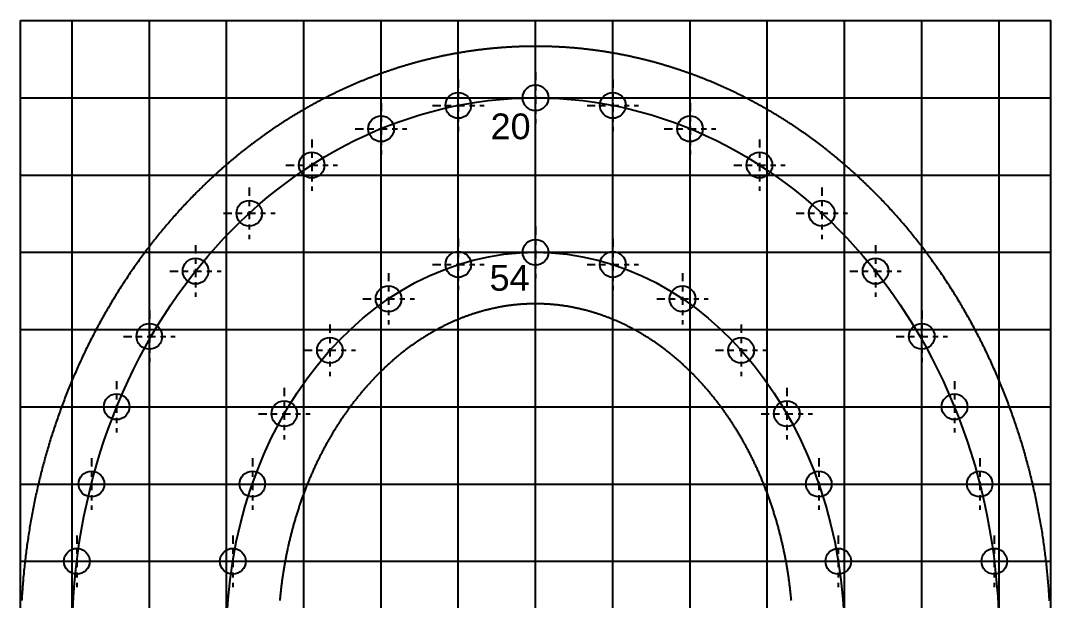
# Model space of a CAD drawing. Header units: inches. Extents: x 0 to 20, y -0.5 to 23.5.
# Drawn here: x 0 to 20, y 12.24 to 23.5 of the extents above; entities that cross this region are included whole.
import ezdxf

# ---------------------------------------------------------------- set-up
doc = ezdxf.new("R2010")
doc.units = ezdxf.units.IN
doc.linetypes.add('CENTER', pattern=[50.8, 31.75, -6.35, 6.35, -6.35])
for name, color, linetype in [('LetterBounds', 192, 'Continuous'), ('LetterOutlines', 61, 'Continuous'), ('PixelCenters', 116, 'Continuous'), ('PixelGuides', 160, 'Continuous'), ('PixelHoles', 90, 'Continuous'), ('PixelNumbers', 232, 'Continuous'), ('PixelPaths', 211, 'Continuous')]:
    doc.layers.add(name, color=color, linetype=linetype)
doc.styles.add('Annotative', font='arial.ttf')

# ---------------------------------------------------------------- blocks, each defined once
blk = doc.blocks.new('Pixel')
at = {"layer": 'PixelCenters', "linetype": 'CENTER', "ltscale": 0.005}
for p, q in [((0, 0.5), (0, -0.5)), ((-0.5, 0), (0.5, 0))]:
    blk.add_line(p, q, dxfattribs=at)
at = {"layer": 'PixelHoles'}
blk.add_circle((0, 0), 0.25, dxfattribs=at)

msp = doc.modelspace()

# ---------------------------------------------------------------- linework, layer by layer
at = {"layer": 'LetterBounds'}
msp.add_lwpolyline([(0, 23.5), (19.998, 23.5), (19.998, -0.5), (0, -0.5)], close=True, dxfattribs=at)
at = {"layer": 'LetterOutlines'}
for points in [[(19.98, 12.231), (19.978, 12.266), (19.976, 12.301), (19.974, 12.336), (19.971, 12.37), (19.969, 12.405), (19.967, 12.44), (19.964, 12.474), (19.961, 12.509), (19.959, 12.544), (19.956, 12.579), (19.953, 12.613), (19.95, 12.648), (19.947, 12.683), (19.944, 12.717), (19.94, 12.752), (19.937, 12.787), (19.934, 12.821), (19.93, 12.856), (19.927, 12.89), (19.923, 12.925), (19.919, 12.96), (19.915, 12.994), (19.911, 13.029), (19.907, 13.063), (19.903, 13.098), (19.899, 13.132), (19.894, 13.167), (19.89, 13.201), (19.885, 13.236), (19.881, 13.27), (19.876, 13.305), (19.871, 13.339), (19.866, 13.373), (19.861, 13.408), (19.856, 13.442), (19.851, 13.477), (19.846, 13.511), (19.841, 13.545), (19.835, 13.579), (19.83, 13.614), (19.824, 13.648), (19.818, 13.682), (19.812, 13.716), (19.807, 13.751), (19.801, 13.785), (19.795, 13.819), (19.788, 13.853), (19.782, 13.887), (19.776, 13.921), (19.769, 13.955), (19.763, 13.99), (19.756, 14.024), (19.75, 14.058), (19.743, 14.092), (19.736, 14.126), (19.729, 14.159), (19.722, 14.193), (19.715, 14.227), (19.708, 14.261), (19.7, 14.295), (19.693, 14.329), (19.685, 14.363), (19.678, 14.396), (19.67, 14.43), (19.662, 14.464), (19.655, 14.498), (19.647, 14.531), (19.639, 14.565), (19.631, 14.598), (19.622, 14.632), (19.614, 14.666), (19.606, 14.699), (19.597, 14.733), (19.589, 14.766), (19.58, 14.8), (19.571, 14.833), (19.562, 14.866), (19.554, 14.9), (19.545, 14.933), (19.536, 14.966), (19.526, 15), (19.517, 15.033), (19.508, 15.066), (19.498, 15.099), (19.489, 15.132), (19.479, 15.165), (19.469, 15.199), (19.46, 15.232), (19.45, 15.265), (19.44, 15.298), (19.43, 15.331), (19.42, 15.363), (19.409, 15.396), (19.399, 15.429), (19.389, 15.462), (19.378, 15.495), (19.368, 15.527), (19.357, 15.56), (19.346, 15.593), (19.335, 15.625), (19.325, 15.658), (19.314, 15.691), (19.302, 15.723), (19.291, 15.756), (19.28, 15.788), (19.269, 15.82), (19.257, 15.853), (19.246, 15.885), (19.234, 15.917), (19.222, 15.95), (19.211, 15.982), (19.199, 16.014), (19.187, 16.046), (19.175, 16.078), (19.163, 16.11), (19.15, 16.142), (19.138, 16.174), (19.126, 16.206), (19.113, 16.238), (19.101, 16.27), (19.088, 16.302), (19.075, 16.333), (19.063, 16.365), (19.05, 16.397), (19.037, 16.428), (19.024, 16.46), (19.01, 16.491), (18.997, 16.523), (18.984, 16.554), (18.97, 16.586), (18.957, 16.617), (18.943, 16.648), (18.93, 16.68), (18.916, 16.711), (18.902, 16.742), (18.888, 16.773), (18.874, 16.804), (18.86, 16.835), (18.846, 16.866), (18.832, 16.897), (18.818, 16.928), (18.803, 16.959), (18.789, 16.989), (18.774, 17.02), (18.76, 17.051), (18.745, 17.082), (18.73, 17.112), (18.715, 17.143), (18.7, 17.173), (18.685, 17.204), (18.67, 17.234), (18.655, 17.264), (18.64, 17.295), (18.624, 17.325), (18.609, 17.355), (18.593, 17.385), (18.578, 17.415), (18.562, 17.445), (18.546, 17.475), (18.53, 17.505), (18.514, 17.535), (18.498, 17.565), (18.482, 17.594), (18.466, 17.624), (18.45, 17.654), (18.433, 17.683), (18.417, 17.713), (18.401, 17.742), (18.384, 17.772), (18.367, 17.801), (18.351, 17.83), (18.334, 17.86), (18.317, 17.889), (18.3, 17.918), (18.283, 17.947), (18.266, 17.976), (18.249, 18.005), (18.231, 18.034), (18.214, 18.063), (18.197, 18.091), (18.179, 18.12), (18.162, 18.149), (18.144, 18.177), (18.126, 18.206), (18.108, 18.234), (18.09, 18.263), (18.073, 18.291), (18.054, 18.32), (18.036, 18.348), (18.018, 18.376), (18, 18.404), (17.982, 18.432), (17.963, 18.46), (17.945, 18.488), (17.926, 18.516), (17.907, 18.544), (17.889, 18.571), (17.87, 18.599), (17.851, 18.627), (17.832, 18.654), (17.813, 18.682), (17.794, 18.709), (17.775, 18.736), (17.756, 18.764), (17.736, 18.791), (17.717, 18.818), (17.697, 18.845), (17.678, 18.872), (17.658, 18.899), (17.639, 18.926), (17.619, 18.953), (17.599, 18.98), (17.579, 19.006), (17.559, 19.033), (17.539, 19.059), (17.519, 19.086), (17.499, 19.112), (17.479, 19.139), (17.458, 19.165), (17.438, 19.191), (17.417, 19.217), (17.397, 19.243), (17.376, 19.269), (17.355, 19.295), (17.335, 19.321), (17.314, 19.347), (17.293, 19.372), (17.272, 19.398), (17.251, 19.424), (17.23, 19.449), (17.209, 19.474), (17.187, 19.5), (17.166, 19.525), (17.145, 19.55), (17.123, 19.575), (17.102, 19.6), (17.08, 19.625), (17.058, 19.65), (17.037, 19.675), (17.015, 19.7), (16.993, 19.724), (16.971, 19.749), (16.949, 19.774), (16.927, 19.798), (16.905, 19.822), (16.882, 19.847), (16.86, 19.871), (16.838, 19.895), (16.815, 19.919), (16.793, 19.943), (16.77, 19.967), (16.748, 19.991), (16.725, 20.015), (16.702, 20.038), (16.679, 20.062), (16.657, 20.085), (16.634, 20.109), (16.611, 20.132), (16.588, 20.155), (16.576, 20.167), (16.564, 20.179), (16.553, 20.19), (16.541, 20.202), (16.53, 20.213), (16.518, 20.225), (16.506, 20.236), (16.495, 20.248), (16.483, 20.259), (16.471, 20.271), (16.46, 20.282), (16.448, 20.293), (16.436, 20.305), (16.424, 20.316), (16.413, 20.327), (16.401, 20.339), (16.389, 20.35), (16.377, 20.361), (16.365, 20.372), (16.353, 20.384), (16.342, 20.395), (16.33, 20.406), (16.318, 20.417), (16.306, 20.428), (16.294, 20.44), (16.282, 20.451), (16.27, 20.462), (16.258, 20.473), (16.246, 20.484), (16.234, 20.495), (16.222, 20.506), (16.21, 20.517), (16.198, 20.528), (16.186, 20.539), (16.174, 20.55), (16.162, 20.561), (16.149, 20.571), (16.137, 20.582), (16.125, 20.593), (16.113, 20.604), (16.101, 20.615), (16.089, 20.625), (16.076, 20.636), (16.064, 20.647), (16.052, 20.658), (16.04, 20.668), (16.028, 20.679), (16.015, 20.69), (16.003, 20.7), (15.991, 20.711), (15.978, 20.721), (15.966, 20.732), (15.954, 20.743), (15.941, 20.753), (15.929, 20.764), (15.916, 20.774), (15.904, 20.784), (15.892, 20.795), (15.879, 20.805), (15.867, 20.816), (15.854, 20.826), (15.842, 20.836), (15.829, 20.847), (15.817, 20.857), (15.804, 20.867), (15.792, 20.878), (15.779, 20.888), (15.767, 20.898), (15.754, 20.908), (15.741, 20.918), (15.729, 20.929), (15.716, 20.939), (15.704, 20.949), (15.691, 20.959), (15.678, 20.969), (15.666, 20.979), (15.653, 20.989), (15.64, 20.999), (15.627, 21.009), (15.615, 21.019), (15.602, 21.029), (15.589, 21.039), (15.576, 21.049), (15.564, 21.059), (15.551, 21.068), (15.538, 21.078), (15.525, 21.088), (15.512, 21.098), (15.499, 21.107), (15.486, 21.117), (15.474, 21.127), (15.461, 21.137), (15.448, 21.146), (15.435, 21.156), (15.422, 21.166), (15.409, 21.175), (15.396, 21.185), (15.383, 21.194), (15.37, 21.204), (15.357, 21.213), (15.344, 21.223), (15.331, 21.232), (15.318, 21.242), (15.305, 21.251), (15.292, 21.26), (15.279, 21.27), (15.266, 21.279), (15.252, 21.289), (15.239, 21.298), (15.226, 21.307), (15.213, 21.316), (15.2, 21.326), (15.187, 21.335), (15.173, 21.344), (15.16, 21.353), (15.147, 21.362), (15.134, 21.371), (15.121, 21.38), (15.107, 21.39), (15.094, 21.399), (15.081, 21.408), (15.067, 21.417), (15.054, 21.426), (15.041, 21.435), (15.027, 21.443), (15.014, 21.452), (15.001, 21.461), (14.987, 21.47), (14.974, 21.479), (14.961, 21.488), (14.947, 21.497), (14.934, 21.505), (14.92, 21.514), (14.907, 21.523), (14.893, 21.532), (14.88, 21.54), (14.866, 21.549), (14.853, 21.557), (14.839, 21.566), (14.826, 21.575), (14.812, 21.583), (14.799, 21.592), (14.785, 21.6), (14.772, 21.609), (14.758, 21.617), (14.744, 21.626), (14.731, 21.634), (14.717, 21.642), (14.704, 21.651), (14.69, 21.659), (14.676, 21.667), (14.663, 21.676), (14.649, 21.684), (14.635, 21.692), (14.622, 21.7), (14.608, 21.709), (14.594, 21.717), (14.58, 21.725), (14.567, 21.733), (14.553, 21.741), (14.539, 21.749), (14.525, 21.757), (14.511, 21.765), (14.498, 21.773), (14.484, 21.781), (14.47, 21.789), (14.456, 21.797), (14.442, 21.805), (14.428, 21.813), (14.415, 21.821), (14.401, 21.829), (14.387, 21.836), (14.373, 21.844), (14.359, 21.852), (14.345, 21.86), (14.331, 21.867), (14.317, 21.875), (14.303, 21.883), (14.289, 21.89), (14.275, 21.898), (14.261, 21.906), (14.247, 21.913), (14.233, 21.921), (14.219, 21.928), (14.205, 21.936), (14.191, 21.943), (14.177, 21.95), (14.163, 21.958), (14.149, 21.965), (14.135, 21.973), (14.12, 21.98), (14.106, 21.987), (14.092, 21.995), (14.078, 22.002), (14.064, 22.009), (14.05, 22.016), (14.036, 22.023), (14.021, 22.031), (14.007, 22.038), (13.993, 22.045), (13.979, 22.052), (13.965, 22.059), (13.95, 22.066), (13.936, 22.073), (13.922, 22.08), (13.908, 22.087), (13.893, 22.094), (13.879, 22.101), (13.865, 22.108), (13.85, 22.115), (13.836, 22.121), (13.822, 22.128), (13.807, 22.135), (13.793, 22.142), (13.779, 22.149), (13.764, 22.155), (13.75, 22.162), (13.736, 22.169), (13.721, 22.175), (13.707, 22.182), (13.692, 22.188), (13.678, 22.195), (13.664, 22.201), (13.649, 22.208), (13.635, 22.214), (13.62, 22.221), (13.606, 22.227), (13.591, 22.234), (13.577, 22.24), (13.562, 22.246), (13.548, 22.253), (13.533, 22.259), (13.519, 22.265), (13.504, 22.272), (13.49, 22.278), (13.475, 22.284), (13.461, 22.29), (13.446, 22.296), (13.431, 22.302), (13.417, 22.309), (13.402, 22.315), (13.388, 22.321), (13.373, 22.327), (13.358, 22.333), (13.344, 22.339), (13.329, 22.345), (13.315, 22.351), (13.3, 22.356), (13.285, 22.362), (13.271, 22.368), (13.256, 22.374), (13.241, 22.38), (13.227, 22.386), (13.212, 22.391), (13.197, 22.397), (13.182, 22.403), (13.168, 22.408), (13.153, 22.414), (13.138, 22.42), (13.123, 22.425), (13.109, 22.431), (13.094, 22.436), (13.079, 22.442), (13.064, 22.447), (13.05, 22.453), (13.035, 22.458), (13.02, 22.463), (13.005, 22.469), (12.99, 22.474), (12.976, 22.48), (12.961, 22.485), (12.946, 22.49), (12.931, 22.495), (12.916, 22.501), (12.901, 22.506), (12.886, 22.511), (12.872, 22.516), (12.857, 22.521), (12.842, 22.526), (12.827, 22.531), (12.812, 22.536), (12.797, 22.541), (12.782, 22.546), (12.767, 22.551), (12.752, 22.556), (12.737, 22.561), (12.722, 22.566), (12.707, 22.571), (12.692, 22.576), (12.677, 22.58), (12.662, 22.585), (12.647, 22.59), (12.632, 22.595), (12.617, 22.599), (12.602, 22.604), (12.587, 22.609), (12.572, 22.613), (12.557, 22.618), (12.542, 22.622), (12.527, 22.627), (12.512, 22.631), (12.497, 22.636), (12.482, 22.64), (12.467, 22.645), (12.452, 22.649), (12.437, 22.654), (12.422, 22.658), (12.407, 22.662), (12.392, 22.667), (12.377, 22.671), (12.361, 22.675), (12.346, 22.679), (12.331, 22.683), (12.316, 22.688), (12.301, 22.692), (12.286, 22.696), (12.271, 22.7), (12.255, 22.704), (12.24, 22.708), (12.225, 22.712), (12.21, 22.716), (12.195, 22.72), (12.18, 22.724), (12.164, 22.728), (12.149, 22.732), (12.134, 22.735), (12.119, 22.739), (12.104, 22.743), (12.088, 22.747), (12.073, 22.75), (12.058, 22.754), (12.043, 22.758), (12.027, 22.761), (12.012, 22.765), (11.997, 22.769), (11.982, 22.772), (11.966, 22.776), (11.951, 22.779), (11.936, 22.783), (11.921, 22.786), (11.905, 22.79), (11.89, 22.793), (11.875, 22.796), (11.859, 22.8), (11.844, 22.803), (11.829, 22.806), (11.814, 22.81), (11.798, 22.813), (11.783, 22.816), (11.768, 22.819), (11.752, 22.822), (11.737, 22.825), (11.722, 22.829), (11.706, 22.832), (11.691, 22.835), (11.676, 22.838), (11.66, 22.841), (11.645, 22.844), (11.63, 22.847), (11.614, 22.849), (11.599, 22.852), (11.583, 22.855), (11.568, 22.858), (11.553, 22.861), (11.537, 22.864), (11.522, 22.866), (11.506, 22.869), (11.491, 22.872), (11.476, 22.874), (11.46, 22.877), (11.445, 22.88), (11.429, 22.882), (11.414, 22.885), (11.399, 22.887), (11.383, 22.89), (11.368, 22.892), (11.352, 22.895), (11.337, 22.897), (11.321, 22.899), (11.306, 22.902), (11.29, 22.904), (11.275, 22.906), (11.26, 22.909), (11.244, 22.911), (11.229, 22.913), (11.213, 22.915), (11.198, 22.917), (11.182, 22.92), (11.167, 22.922), (11.151, 22.924), (11.136, 22.926), (11.12, 22.928), (11.105, 22.93), (11.089, 22.932), (11.074, 22.934), (11.058, 22.935), (11.043, 22.937), (11.027, 22.939), (11.012, 22.941), (10.996, 22.943), (10.981, 22.945), (10.965, 22.946), (10.95, 22.948), (10.934, 22.95), (10.919, 22.951), (10.903, 22.953), (10.888, 22.955), (10.872, 22.956), (10.857, 22.958), (10.841, 22.959), (10.825, 22.961), (10.81, 22.962), (10.794, 22.964), (10.779, 22.965), (10.763, 22.966), (10.748, 22.968), (10.732, 22.969), (10.717, 22.97), (10.701, 22.972), (10.686, 22.973), (10.67, 22.974), (10.654, 22.975), (10.639, 22.976), (10.623, 22.977), (10.608, 22.979), (10.592, 22.98), (10.577, 22.981), (10.561, 22.982), (10.545, 22.983), (10.53, 22.984), (10.514, 22.984), (10.499, 22.985), (10.483, 22.986), (10.468, 22.987), (10.452, 22.988), (10.436, 22.989), (10.421, 22.989), (10.405, 22.99), (10.39, 22.991), (10.374, 22.992), (10.359, 22.992), (10.343, 22.993), (10.327, 22.993), (10.312, 22.994), (10.296, 22.995), (10.281, 22.995), (10.265, 22.996), (10.249, 22.996), (10.234, 22.996), (10.218, 22.997), (10.203, 22.997), (10.187, 22.998), (10.172, 22.998), (10.156, 22.998), (10.14, 22.998), (10.125, 22.999), (10.109, 22.999), (10.094, 22.999), (10.078, 22.999), (10.062, 22.999), (10.047, 22.999), (10.031, 22.999), (10.016, 22.999), (10, 22.999), (9.984, 22.999), (9.969, 22.999), (9.953, 22.999), (9.938, 22.999), (9.922, 22.999), (9.906, 22.999), (9.891, 22.999), (9.875, 22.999), (9.86, 22.998), (9.844, 22.998), (9.828, 22.998), (9.813, 22.997), (9.797, 22.997), (9.782, 22.997), (9.766, 22.996), (9.75, 22.996), (9.735, 22.995), (9.719, 22.995), (9.704, 22.994), (9.688, 22.994), (9.673, 22.993), (9.657, 22.993), (9.641, 22.992), (9.626, 22.991), (9.61, 22.991), (9.595, 22.99), (9.579, 22.989), (9.563, 22.988), (9.548, 22.988), (9.532, 22.987), (9.517, 22.986), (9.501, 22.985), (9.486, 22.984), (9.47, 22.983), (9.454, 22.982), (9.439, 22.981), (9.423, 22.98), (9.408, 22.979), (9.392, 22.978), (9.377, 22.977), (9.361, 22.976), (9.345, 22.975), (9.33, 22.974), (9.314, 22.972), (9.299, 22.971), (9.283, 22.97), (9.268, 22.969), (9.252, 22.967), (9.237, 22.966), (9.221, 22.965), (9.206, 22.963), (9.19, 22.962), (9.174, 22.96), (9.159, 22.959), (9.143, 22.957), (9.128, 22.956), (9.112, 22.954), (9.097, 22.953), (9.081, 22.951), (9.066, 22.949), (9.05, 22.948), (9.035, 22.946), (9.019, 22.944), (9.004, 22.942), (8.988, 22.941), (8.973, 22.939), (8.957, 22.937), (8.942, 22.935), (8.926, 22.933), (8.911, 22.931), (8.895, 22.929), (8.88, 22.927), (8.864, 22.925), (8.849, 22.923), (8.833, 22.921), (8.818, 22.919), (8.802, 22.917), (8.787, 22.915), (8.771, 22.913), (8.756, 22.91), (8.74, 22.908), (8.725, 22.906), (8.709, 22.904), (8.694, 22.901), (8.679, 22.899), (8.663, 22.897), (8.648, 22.894), (8.632, 22.892), (8.617, 22.889), (8.601, 22.887), (8.586, 22.884), (8.571, 22.882), (8.555, 22.879), (8.54, 22.877), (8.524, 22.874), (8.509, 22.871), (8.493, 22.869), (8.478, 22.866), (8.463, 22.863), (8.447, 22.861), (8.432, 22.858), (8.417, 22.855), (8.401, 22.852), (8.386, 22.849), (8.37, 22.846), (8.355, 22.844), (8.34, 22.841), (8.324, 22.838), (8.309, 22.835), (8.294, 22.832), (8.278, 22.828), (8.263, 22.825), (8.248, 22.822), (8.232, 22.819), (8.217, 22.816), (8.202, 22.813), (8.186, 22.81), (8.171, 22.806), (8.156, 22.803), (8.14, 22.8), (8.125, 22.796), (8.11, 22.793), (8.094, 22.79), (8.079, 22.786), (8.064, 22.783), (8.049, 22.779), (8.033, 22.776), (8.018, 22.772), (8.003, 22.769), (7.988, 22.765), (7.972, 22.762), (7.957, 22.758), (7.942, 22.754), (7.927, 22.751), (7.911, 22.747), (7.896, 22.743), (7.881, 22.739), (7.866, 22.736), (7.851, 22.732), (7.835, 22.728), (7.82, 22.724), (7.805, 22.72), (7.79, 22.716), (7.775, 22.712), (7.759, 22.708), (7.744, 22.704), (7.729, 22.7), (7.714, 22.696), (7.699, 22.692), (7.684, 22.688), (7.669, 22.684), (7.653, 22.68), (7.638, 22.675), (7.623, 22.671), (7.608, 22.667), (7.593, 22.663), (7.578, 22.658), (7.563, 22.654), (7.548, 22.65), (7.533, 22.645), (7.518, 22.641), (7.503, 22.636), (7.487, 22.632), (7.472, 22.627), (7.457, 22.623), (7.442, 22.618), (7.427, 22.614), (7.412, 22.609), (7.397, 22.604), (7.382, 22.6), (7.367, 22.595), (7.352, 22.59), (7.337, 22.586), (7.322, 22.581), (7.307, 22.576), (7.292, 22.571), (7.277, 22.566), (7.262, 22.561), (7.248, 22.557), (7.233, 22.552), (7.218, 22.547), (7.203, 22.542), (7.188, 22.537), (7.173, 22.532), (7.158, 22.527), (7.143, 22.521), (7.128, 22.516), (7.113, 22.511), (7.098, 22.506), (7.084, 22.501), (7.069, 22.496), (7.054, 22.49), (7.039, 22.485), (7.024, 22.48), (7.009, 22.474), (6.995, 22.469), (6.98, 22.464), (6.965, 22.458), (6.95, 22.453), (6.935, 22.447), (6.921, 22.442), (6.906, 22.436), (6.891, 22.431), (6.876, 22.425), (6.862, 22.42), (6.847, 22.414), (6.832, 22.409), (6.817, 22.403), (6.803, 22.397), (6.788, 22.391), (6.773, 22.386), (6.759, 22.38), (6.744, 22.374), (6.729, 22.368), (6.715, 22.362), (6.7, 22.357), (6.685, 22.351), (6.671, 22.345), (6.656, 22.339), (6.641, 22.333), (6.627, 22.327), (6.612, 22.321), (6.598, 22.315), (6.583, 22.309), (6.568, 22.303), (6.554, 22.296), (6.539, 22.29), (6.525, 22.284), (6.51, 22.278), (6.496, 22.272), (6.481, 22.265), (6.467, 22.259), (6.452, 22.253), (6.438, 22.246), (6.423, 22.24), (6.409, 22.234), (6.394, 22.227), (6.38, 22.221), (6.365, 22.214), (6.351, 22.208), (6.336, 22.201), (6.322, 22.195), (6.308, 22.188), (6.293, 22.182), (6.279, 22.175), (6.264, 22.168), (6.25, 22.162), (6.236, 22.155), (6.221, 22.148), (6.207, 22.142), (6.193, 22.135), (6.178, 22.128), (6.164, 22.121), (6.15, 22.114), (6.135, 22.108), (6.121, 22.101), (6.107, 22.094), (6.092, 22.087), (6.078, 22.08), (6.064, 22.073), (6.05, 22.066), (6.035, 22.059), (6.021, 22.052), (6.007, 22.045), (5.993, 22.038), (5.979, 22.03), (5.964, 22.023), (5.95, 22.016), (5.936, 22.009), (5.922, 22.002), (5.908, 21.994), (5.894, 21.987), (5.88, 21.98), (5.865, 21.972), (5.851, 21.965), (5.837, 21.958), (5.823, 21.95), (5.809, 21.943), (5.795, 21.935), (5.781, 21.928), (5.767, 21.92), (5.753, 21.913), (5.739, 21.905), (5.725, 21.898), (5.711, 21.89), (5.697, 21.882), (5.683, 21.875), (5.669, 21.867), (5.655, 21.859), (5.641, 21.852), (5.627, 21.844), (5.613, 21.836), (5.599, 21.828), (5.586, 21.82), (5.572, 21.813), (5.558, 21.805), (5.544, 21.797), (5.53, 21.789), (5.516, 21.781), (5.502, 21.773), (5.489, 21.765), (5.475, 21.757), (5.461, 21.749), (5.447, 21.741), (5.433, 21.733), (5.42, 21.725), (5.406, 21.717), (5.392, 21.708), (5.379, 21.7), (5.365, 21.692), (5.351, 21.684), (5.337, 21.675), (5.324, 21.667), (5.31, 21.659), (5.296, 21.651), (5.283, 21.642), (5.269, 21.634), (5.256, 21.625), (5.242, 21.617), (5.228, 21.609), (5.215, 21.6), (5.201, 21.592), (5.188, 21.583), (5.174, 21.574), (5.161, 21.566), (5.147, 21.557), (5.134, 21.549), (5.12, 21.54), (5.107, 21.531), (5.093, 21.523), (5.08, 21.514), (5.066, 21.505), (5.053, 21.496), (5.039, 21.488), (5.026, 21.479), (5.013, 21.47), (4.999, 21.461), (4.986, 21.452), (4.972, 21.443), (4.959, 21.435), (4.946, 21.426), (4.932, 21.417), (4.919, 21.408), (4.906, 21.399), (4.893, 21.39), (4.879, 21.38), (4.866, 21.371), (4.853, 21.362), (4.84, 21.353), (4.826, 21.344), (4.813, 21.335), (4.8, 21.326), (4.787, 21.316), (4.774, 21.307), (4.76, 21.298), (4.747, 21.289), (4.734, 21.279), (4.721, 21.27), (4.708, 21.261), (4.695, 21.251), (4.682, 21.242), (4.669, 21.232), (4.656, 21.223), (4.643, 21.213), (4.63, 21.204), (4.617, 21.194), (4.604, 21.185), (4.591, 21.175), (4.578, 21.166), (4.565, 21.156), (4.552, 21.146), (4.539, 21.137), (4.526, 21.127), (4.513, 21.117), (4.5, 21.108), (4.487, 21.098), (4.475, 21.088), (4.462, 21.078), (4.449, 21.069), (4.436, 21.059), (4.423, 21.049), (4.411, 21.039), (4.398, 21.029), (4.385, 21.019), (4.372, 21.009), (4.36, 20.999), (4.347, 20.989), (4.334, 20.979), (4.321, 20.969), (4.309, 20.959), (4.296, 20.949), (4.283, 20.939), (4.271, 20.929), (4.258, 20.919), (4.246, 20.908), (4.233, 20.898), (4.221, 20.888), (4.208, 20.878), (4.195, 20.868), (4.183, 20.857), (4.17, 20.847), (4.158, 20.837), (4.145, 20.826), (4.133, 20.816), (4.12, 20.805), (4.108, 20.795), (4.096, 20.785), (4.083, 20.774), (4.071, 20.764), (4.058, 20.753), (4.046, 20.743), (4.034, 20.732), (4.021, 20.722), (4.009, 20.711), (3.997, 20.7), (3.984, 20.69), (3.972, 20.679), (3.96, 20.668), (3.948, 20.658), (3.935, 20.647), (3.923, 20.636), (3.911, 20.626), (3.899, 20.615), (3.887, 20.604), (3.875, 20.593), (3.862, 20.582), (3.85, 20.572), (3.838, 20.561), (3.826, 20.55), (3.814, 20.539), (3.802, 20.528), (3.79, 20.517), (3.778, 20.506), (3.766, 20.495), (3.754, 20.484), (3.742, 20.473), (3.73, 20.462), (3.718, 20.451), (3.706, 20.44), (3.694, 20.428), (3.682, 20.417), (3.67, 20.406), (3.658, 20.395), (3.646, 20.384), (3.635, 20.373), (3.623, 20.361), (3.611, 20.35), (3.599, 20.339), (3.587, 20.327), (3.576, 20.316), (3.564, 20.305), (3.552, 20.293), (3.54, 20.282), (3.529, 20.271), (3.517, 20.259), (3.505, 20.248), (3.494, 20.236), (3.482, 20.225), (3.47, 20.213), (3.459, 20.202), (3.447, 20.19), (3.435, 20.179), (3.412, 20.155), (3.389, 20.132), (3.366, 20.109), (3.343, 20.085), (3.32, 20.062), (3.298, 20.038), (3.275, 20.014), (3.252, 19.991), (3.23, 19.967), (3.207, 19.943), (3.185, 19.919), (3.162, 19.895), (3.14, 19.871), (3.118, 19.847), (3.095, 19.822), (3.073, 19.798), (3.051, 19.773), (3.029, 19.749), (3.007, 19.724), (2.985, 19.7), (2.964, 19.675), (2.942, 19.65), (2.92, 19.625), (2.899, 19.6), (2.877, 19.575), (2.856, 19.55), (2.834, 19.525), (2.813, 19.5), (2.792, 19.474), (2.77, 19.449), (2.749, 19.423), (2.728, 19.398), (2.707, 19.372), (2.686, 19.347), (2.665, 19.321), (2.645, 19.295), (2.624, 19.269), (2.603, 19.243), (2.583, 19.217), (2.562, 19.191), (2.542, 19.165), (2.521, 19.138), (2.501, 19.112), (2.481, 19.086), (2.461, 19.059), (2.441, 19.033), (2.421, 19.006), (2.401, 18.98), (2.381, 18.953), (2.361, 18.926), (2.342, 18.899), (2.322, 18.872), (2.302, 18.845), (2.283, 18.818), (2.264, 18.791), (2.244, 18.764), (2.225, 18.736), (2.206, 18.709), (2.187, 18.682), (2.168, 18.654), (2.149, 18.627), (2.13, 18.599), (2.111, 18.571), (2.092, 18.544), (2.074, 18.516), (2.055, 18.488), (2.037, 18.46), (2.018, 18.432), (2, 18.404), (1.982, 18.376), (1.963, 18.348), (1.945, 18.32), (1.927, 18.291), (1.909, 18.263), (1.891, 18.235), (1.874, 18.206), (1.856, 18.178), (1.838, 18.149), (1.821, 18.12), (1.803, 18.092), (1.786, 18.063), (1.768, 18.034), (1.751, 18.005), (1.734, 17.976), (1.717, 17.947), (1.7, 17.918), (1.683, 17.889), (1.666, 17.86), (1.649, 17.83), (1.632, 17.801), (1.616, 17.772), (1.599, 17.742), (1.583, 17.713), (1.566, 17.683), (1.55, 17.654), (1.534, 17.624), (1.518, 17.594), (1.501, 17.565), (1.485, 17.535), (1.47, 17.505), (1.454, 17.475), (1.438, 17.445), (1.422, 17.415), (1.407, 17.385), (1.391, 17.355), (1.376, 17.325), (1.36, 17.295), (1.345, 17.264), (1.33, 17.234), (1.315, 17.204), (1.3, 17.173), (1.285, 17.143), (1.27, 17.112), (1.255, 17.082), (1.24, 17.051), (1.226, 17.02), (1.211, 16.989), (1.197, 16.959), (1.182, 16.928), (1.168, 16.897), (1.154, 16.866), (1.14, 16.835), (1.126, 16.804), (1.112, 16.773), (1.098, 16.742), (1.084, 16.711), (1.07, 16.68), (1.057, 16.648), (1.043, 16.617), (1.03, 16.586), (1.016, 16.554), (1.003, 16.523), (0.99, 16.491), (0.976, 16.46), (0.963, 16.428), (0.95, 16.397), (0.938, 16.365), (0.925, 16.333), (0.912, 16.301), (0.899, 16.27), (0.887, 16.238), (0.874, 16.206), (0.862, 16.174), (0.85, 16.142), (0.837, 16.11), (0.825, 16.078), (0.813, 16.046), (0.801, 16.014), (0.789, 15.982), (0.778, 15.95), (0.766, 15.917), (0.754, 15.885), (0.743, 15.853), (0.731, 15.82), (0.72, 15.788), (0.709, 15.756), (0.698, 15.723), (0.686, 15.691), (0.675, 15.658), (0.665, 15.625), (0.654, 15.593), (0.643, 15.56), (0.632, 15.527), (0.622, 15.495), (0.611, 15.462), (0.601, 15.429), (0.59, 15.396), (0.58, 15.363), (0.57, 15.331), (0.56, 15.298), (0.55, 15.265), (0.54, 15.232), (0.53, 15.199), (0.521, 15.166), (0.511, 15.132), (0.501, 15.099), (0.492, 15.066), (0.483, 15.033), (0.473, 15), (0.464, 14.966), (0.455, 14.933), (0.446, 14.9), (0.437, 14.866), (0.428, 14.833), (0.42, 14.8), (0.411, 14.766), (0.402, 14.733), (0.394, 14.699), (0.386, 14.666), (0.377, 14.632), (0.369, 14.599), (0.361, 14.565), (0.353, 14.531), (0.345, 14.498), (0.337, 14.464), (0.329, 14.43), (0.322, 14.396), (0.314, 14.363), (0.307, 14.329), (0.299, 14.295), (0.292, 14.261), (0.285, 14.227), (0.278, 14.193), (0.271, 14.16), (0.264, 14.126), (0.257, 14.092), (0.25, 14.058), (0.243, 14.024), (0.237, 13.99), (0.23, 13.955), (0.224, 13.921), (0.218, 13.887), (0.211, 13.853), (0.205, 13.819), (0.199, 13.785), (0.193, 13.751), (0.187, 13.716), (0.182, 13.682), (0.176, 13.648), (0.17, 13.614), (0.165, 13.579), (0.159, 13.545), (0.154, 13.511), (0.149, 13.477), (0.144, 13.442), (0.139, 13.408), (0.134, 13.373), (0.129, 13.339), (0.124, 13.305), (0.119, 13.27), (0.115, 13.236), (0.11, 13.201), (0.106, 13.167), (0.101, 13.132), (0.097, 13.098), (0.093, 13.063), (0.089, 13.029), (0.085, 12.994), (0.081, 12.96), (0.077, 12.925), (0.073, 12.89), (0.07, 12.856), (0.066, 12.821), (0.063, 12.787), (0.06, 12.752), (0.056, 12.717), (0.053, 12.683), (0.05, 12.648), (0.047, 12.613), (0.044, 12.579), (0.041, 12.544), (0.039, 12.509), (0.036, 12.474), (0.034, 12.44), (0.031, 12.405), (0.029, 12.37), (0.027, 12.336), (0.024, 12.301), (0.022, 12.266), (0.02, 12.231)], [(14.967, 12.238), (14.965, 12.259), (14.963, 12.279), (14.961, 12.299), (14.959, 12.32), (14.957, 12.34), (14.955, 12.361), (14.953, 12.381), (14.951, 12.401), (14.949, 12.422), (14.946, 12.442), (14.944, 12.462), (14.942, 12.483), (14.939, 12.503), (14.937, 12.523), (14.934, 12.543), (14.932, 12.564), (14.929, 12.584), (14.926, 12.604), (14.924, 12.624), (14.921, 12.645), (14.918, 12.665), (14.915, 12.685), (14.912, 12.705), (14.909, 12.725), (14.906, 12.746), (14.903, 12.766), (14.9, 12.786), (14.897, 12.806), (14.894, 12.826), (14.89, 12.846), (14.887, 12.866), (14.884, 12.886), (14.88, 12.906), (14.877, 12.926), (14.873, 12.946), (14.87, 12.966), (14.866, 12.986), (14.863, 13.006), (14.859, 13.026), (14.855, 13.046), (14.851, 13.066), (14.847, 13.086), (14.844, 13.106), (14.84, 13.126), (14.836, 13.146), (14.832, 13.166), (14.827, 13.185), (14.823, 13.205), (14.819, 13.225), (14.815, 13.245), (14.811, 13.264), (14.806, 13.284), (14.802, 13.304), (14.797, 13.324), (14.793, 13.343), (14.788, 13.363), (14.784, 13.383), (14.779, 13.402), (14.774, 13.422), (14.77, 13.441), (14.765, 13.461), (14.76, 13.48), (14.755, 13.5), (14.75, 13.519), (14.745, 13.539), (14.74, 13.558), (14.735, 13.578), (14.73, 13.597), (14.725, 13.616), (14.72, 13.636), (14.715, 13.655), (14.709, 13.674), (14.704, 13.694), (14.699, 13.713), (14.693, 13.732), (14.688, 13.751), (14.682, 13.771), (14.677, 13.79), (14.671, 13.809), (14.665, 13.828), (14.66, 13.847), (14.654, 13.866), (14.648, 13.885), (14.642, 13.904), (14.636, 13.923), (14.63, 13.942), (14.624, 13.961), (14.618, 13.98), (14.612, 13.999), (14.606, 14.018), (14.6, 14.037), (14.594, 14.055), (14.587, 14.074), (14.581, 14.093), (14.575, 14.112), (14.568, 14.13), (14.562, 14.149), (14.555, 14.168), (14.549, 14.186), (14.542, 14.205), (14.536, 14.223), (14.529, 14.242), (14.522, 14.26), (14.516, 14.279), (14.509, 14.297), (14.502, 14.316), (14.495, 14.334), (14.488, 14.352), (14.481, 14.371), (14.474, 14.389), (14.467, 14.407), (14.46, 14.426), (14.453, 14.444), (14.446, 14.462), (14.439, 14.48), (14.431, 14.498), (14.424, 14.516), (14.417, 14.534), (14.409, 14.552), (14.402, 14.57), (14.394, 14.588), (14.387, 14.606), (14.379, 14.624), (14.372, 14.642), (14.364, 14.66), (14.356, 14.678), (14.349, 14.695), (14.341, 14.713), (14.333, 14.731), (14.325, 14.748), (14.317, 14.766), (14.309, 14.784), (14.301, 14.801), (14.293, 14.819), (14.285, 14.836), (14.277, 14.854), (14.269, 14.871), (14.261, 14.889), (14.253, 14.906), (14.244, 14.923), (14.236, 14.94), (14.228, 14.958), (14.219, 14.975), (14.211, 14.992), (14.202, 15.009), (14.194, 15.026), (14.185, 15.043), (14.177, 15.06), (14.168, 15.077), (14.16, 15.094), (14.151, 15.111), (14.142, 15.128), (14.133, 15.145), (14.125, 15.162), (14.116, 15.179), (14.107, 15.195), (14.098, 15.212), (14.089, 15.229), (14.08, 15.245), (14.071, 15.262), (14.062, 15.278), (14.053, 15.295), (14.043, 15.311), (14.034, 15.328), (14.025, 15.344), (14.016, 15.36), (14.006, 15.377), (13.997, 15.393), (13.988, 15.409), (13.978, 15.425), (13.969, 15.441), (13.959, 15.457), (13.95, 15.474), (13.94, 15.49), (13.93, 15.505), (13.921, 15.521), (13.911, 15.537), (13.901, 15.553), (13.892, 15.569), (13.882, 15.585), (13.872, 15.6), (13.862, 15.616), (13.852, 15.632), (13.842, 15.647), (13.832, 15.663), (13.822, 15.678), (13.812, 15.694), (13.802, 15.709), (13.792, 15.724), (13.782, 15.74), (13.772, 15.755), (13.761, 15.77), (13.751, 15.785), (13.741, 15.801), (13.73, 15.816), (13.72, 15.831), (13.71, 15.846), (13.699, 15.861), (13.689, 15.876), (13.678, 15.89), (13.668, 15.905), (13.657, 15.92), (13.647, 15.935), (13.636, 15.949), (13.625, 15.964), (13.615, 15.979), (13.604, 15.993), (13.593, 16.008), (13.582, 16.022), (13.572, 16.037), (13.561, 16.051), (13.55, 16.065), (13.539, 16.08), (13.528, 16.094), (13.517, 16.108), (13.506, 16.122), (13.495, 16.136), (13.484, 16.15), (13.473, 16.164), (13.462, 16.178), (13.45, 16.192), (13.439, 16.206), (13.428, 16.22), (13.417, 16.233), (13.406, 16.247), (13.394, 16.261), (13.383, 16.274), (13.371, 16.288), (13.36, 16.302), (13.349, 16.315), (13.337, 16.328), (13.326, 16.342), (13.314, 16.355), (13.303, 16.368), (13.291, 16.382), (13.279, 16.395), (13.268, 16.408), (13.256, 16.421), (13.245, 16.434), (13.233, 16.447), (13.221, 16.46), (13.209, 16.473), (13.197, 16.486), (13.186, 16.499), (13.174, 16.511), (13.162, 16.524), (13.15, 16.537), (13.138, 16.549), (13.126, 16.562), (13.114, 16.574), (13.102, 16.587), (13.09, 16.599), (13.078, 16.611), (13.066, 16.624), (13.054, 16.636), (13.042, 16.648), (13.03, 16.66), (13.017, 16.672), (13.005, 16.684), (12.993, 16.696), (12.981, 16.708), (12.968, 16.72), (12.956, 16.732), (12.944, 16.744), (12.931, 16.756), (12.919, 16.767), (12.907, 16.779), (12.894, 16.79), (12.882, 16.802), (12.869, 16.813), (12.857, 16.825), (12.844, 16.836), (12.832, 16.847), (12.819, 16.859), (12.807, 16.87), (12.794, 16.881), (12.781, 16.892), (12.769, 16.903), (12.756, 16.914), (12.743, 16.925), (12.731, 16.936), (12.718, 16.947), (12.705, 16.958), (12.692, 16.968), (12.68, 16.979), (12.667, 16.99), (12.654, 17), (12.641, 17.011), (12.628, 17.021), (12.615, 17.032), (12.602, 17.042), (12.589, 17.052), (12.576, 17.063), (12.563, 17.073), (12.55, 17.083), (12.537, 17.093), (12.524, 17.103), (12.511, 17.113), (12.498, 17.123), (12.485, 17.133), (12.472, 17.142), (12.459, 17.152), (12.446, 17.162), (12.432, 17.172), (12.419, 17.181), (12.406, 17.191), (12.393, 17.2), (12.379, 17.21), (12.366, 17.219), (12.353, 17.228), (12.34, 17.237), (12.326, 17.247), (12.313, 17.256), (12.3, 17.265), (12.286, 17.274), (12.273, 17.283), (12.259, 17.292), (12.246, 17.301), (12.233, 17.309), (12.219, 17.318), (12.206, 17.327), (12.192, 17.336), (12.179, 17.344), (12.165, 17.353), (12.152, 17.361), (12.138, 17.37), (12.125, 17.378), (12.111, 17.386), (12.097, 17.394), (12.084, 17.403), (12.07, 17.411), (12.057, 17.419), (12.043, 17.427), (12.029, 17.435), (12.016, 17.443), (12.002, 17.451), (11.988, 17.459), (11.974, 17.466), (11.961, 17.474), (11.947, 17.482), (11.933, 17.489), (11.919, 17.497), (11.906, 17.504), (11.892, 17.512), (11.878, 17.519), (11.864, 17.526), (11.85, 17.534), (11.837, 17.541), (11.823, 17.548), (11.809, 17.555), (11.795, 17.562), (11.781, 17.569), (11.767, 17.576), (11.753, 17.583), (11.739, 17.59), (11.725, 17.596), (11.711, 17.603), (11.697, 17.61), (11.683, 17.616), (11.669, 17.623), (11.655, 17.629), (11.641, 17.636), (11.627, 17.642), (11.613, 17.648), (11.599, 17.655), (11.585, 17.661), (11.571, 17.667), (11.557, 17.673), (11.543, 17.679), (11.529, 17.685), (11.515, 17.691), (11.501, 17.697), (11.487, 17.703), (11.472, 17.708), (11.458, 17.714), (11.444, 17.72), (11.43, 17.725), (11.416, 17.731), (11.402, 17.736), (11.387, 17.742), (11.373, 17.747), (11.359, 17.752), (11.345, 17.758), (11.331, 17.763), (11.316, 17.768), (11.302, 17.773), (11.288, 17.778), (11.274, 17.783), (11.259, 17.788), (11.245, 17.793), (11.231, 17.798), (11.216, 17.802), (11.202, 17.807), (11.188, 17.812), (11.173, 17.816), (11.159, 17.821), (11.145, 17.825), (11.131, 17.83), (11.116, 17.834), (11.102, 17.838), (11.087, 17.843), (11.073, 17.847), (11.059, 17.851), (11.044, 17.855), (11.03, 17.859), (11.016, 17.863), (11.001, 17.867), (10.987, 17.871), (10.972, 17.874), (10.958, 17.878), (10.944, 17.882), (10.929, 17.885), (10.915, 17.889), (10.9, 17.892), (10.886, 17.896), (10.872, 17.899), (10.857, 17.903), (10.843, 17.906), (10.828, 17.909), (10.814, 17.912), (10.799, 17.915), (10.785, 17.918), (10.77, 17.921), (10.756, 17.924), (10.741, 17.927), (10.727, 17.93), (10.712, 17.933), (10.698, 17.936), (10.684, 17.938), (10.669, 17.941), (10.655, 17.943), (10.64, 17.946), (10.626, 17.948), (10.611, 17.951), (10.597, 17.953), (10.582, 17.955), (10.568, 17.957), (10.553, 17.96), (10.538, 17.962), (10.524, 17.964), (10.509, 17.966), (10.495, 17.968), (10.48, 17.97), (10.466, 17.971), (10.451, 17.973), (10.437, 17.975), (10.422, 17.977), (10.408, 17.978), (10.393, 17.98), (10.379, 17.981), (10.364, 17.983), (10.35, 17.984), (10.335, 17.985), (10.32, 17.987), (10.306, 17.988), (10.291, 17.989), (10.277, 17.99), (10.262, 17.991), (10.248, 17.992), (10.233, 17.993), (10.218, 17.994), (10.204, 17.995), (10.189, 17.995), (10.175, 17.996), (10.16, 17.997), (10.146, 17.997), (10.131, 17.998), (10.116, 17.998), (10.102, 17.999), (10.087, 17.999), (10.073, 17.999), (10.058, 18), (10.044, 18), (10.029, 18), (10.014, 18), (10, 18), (9.985, 18), (9.971, 18), (9.956, 18), (9.942, 18), (9.927, 17.999), (9.912, 17.999), (9.898, 17.999), (9.883, 17.998), (9.869, 17.998), (9.854, 17.997), (9.84, 17.997), (9.825, 17.996), (9.81, 17.995), (9.796, 17.995), (9.781, 17.994), (9.767, 17.993), (9.752, 17.992), (9.738, 17.991), (9.723, 17.99), (9.709, 17.989), (9.694, 17.988), (9.679, 17.987), (9.665, 17.985), (9.65, 17.984), (9.636, 17.983), (9.621, 17.981), (9.607, 17.98), (9.592, 17.978), (9.578, 17.977), (9.563, 17.975), (9.549, 17.973), (9.534, 17.971), (9.519, 17.97), (9.505, 17.968), (9.49, 17.966), (9.476, 17.964), (9.461, 17.962), (9.447, 17.96), (9.432, 17.958), (9.418, 17.955), (9.403, 17.953), (9.389, 17.951), (9.374, 17.948), (9.36, 17.946), (9.345, 17.943), (9.331, 17.941), (9.316, 17.938), (9.302, 17.936), (9.287, 17.933), (9.273, 17.93), (9.258, 17.927), (9.244, 17.924), (9.229, 17.921), (9.215, 17.918), (9.201, 17.915), (9.186, 17.912), (9.172, 17.909), (9.157, 17.906), (9.143, 17.903), (9.128, 17.899), (9.114, 17.896), (9.1, 17.892), (9.085, 17.889), (9.071, 17.885), (9.056, 17.882), (9.042, 17.878), (9.027, 17.874), (9.013, 17.871), (8.999, 17.867), (8.984, 17.863), (8.97, 17.859), (8.956, 17.855), (8.941, 17.851), (8.927, 17.847), (8.913, 17.843), (8.898, 17.838), (8.884, 17.834), (8.869, 17.83), (8.855, 17.825), (8.841, 17.821), (8.827, 17.816), (8.812, 17.812), (8.798, 17.807), (8.784, 17.803), (8.769, 17.798), (8.755, 17.793), (8.741, 17.788), (8.727, 17.783), (8.712, 17.778), (8.698, 17.773), (8.684, 17.768), (8.67, 17.763), (8.655, 17.758), (8.641, 17.753), (8.627, 17.747), (8.613, 17.742), (8.598, 17.736), (8.584, 17.731), (8.57, 17.725), (8.556, 17.72), (8.542, 17.714), (8.528, 17.709), (8.514, 17.703), (8.499, 17.697), (8.485, 17.691), (8.471, 17.685), (8.457, 17.679), (8.443, 17.673), (8.429, 17.667), (8.415, 17.661), (8.401, 17.655), (8.387, 17.648), (8.373, 17.642), (8.359, 17.636), (8.345, 17.629), (8.331, 17.623), (8.317, 17.616), (8.303, 17.61), (8.289, 17.603), (8.275, 17.596), (8.261, 17.59), (8.247, 17.583), (8.233, 17.576), (8.219, 17.569), (8.205, 17.562), (8.191, 17.555), (8.177, 17.548), (8.163, 17.541), (8.15, 17.533), (8.136, 17.526), (8.122, 17.519), (8.108, 17.512), (8.094, 17.504), (8.08, 17.497), (8.067, 17.489), (8.053, 17.481), (8.039, 17.474), (8.025, 17.466), (8.012, 17.458), (7.998, 17.451), (7.984, 17.443), (7.971, 17.435), (7.957, 17.427), (7.943, 17.419), (7.93, 17.411), (7.916, 17.402), (7.902, 17.394), (7.889, 17.386), (7.875, 17.378), (7.862, 17.369), (7.848, 17.361), (7.835, 17.352), (7.821, 17.344), (7.808, 17.335), (7.794, 17.327), (7.781, 17.318), (7.767, 17.309), (7.754, 17.3), (7.74, 17.292), (7.727, 17.283), (7.714, 17.274), (7.7, 17.265), (7.687, 17.256), (7.673, 17.246), (7.66, 17.237), (7.647, 17.228), (7.634, 17.219), (7.62, 17.209), (7.607, 17.2), (7.594, 17.19), (7.581, 17.181), (7.567, 17.171), (7.554, 17.162), (7.541, 17.152), (7.528, 17.142), (7.515, 17.133), (7.502, 17.123), (7.489, 17.113), (7.476, 17.103), (7.463, 17.093), (7.45, 17.083), (7.437, 17.073), (7.424, 17.062), (7.411, 17.052), (7.398, 17.042), (7.385, 17.032), (7.372, 17.021), (7.359, 17.011), (7.346, 17), (7.333, 16.99), (7.32, 16.979), (7.308, 16.968), (7.295, 16.958), (7.282, 16.947), (7.269, 16.936), (7.257, 16.925), (7.244, 16.914), (7.231, 16.903), (7.219, 16.892), (7.206, 16.881), (7.193, 16.87), (7.181, 16.859), (7.168, 16.848), (7.156, 16.836), (7.143, 16.825), (7.131, 16.814), (7.118, 16.802), (7.106, 16.791), (7.093, 16.779), (7.081, 16.767), (7.068, 16.756), (7.056, 16.744), (7.044, 16.732), (7.031, 16.72), (7.019, 16.709), (7.007, 16.697), (6.995, 16.685), (6.982, 16.673), (6.97, 16.661), (6.958, 16.648), (6.946, 16.636), (6.934, 16.624), (6.922, 16.612), (6.91, 16.599), (6.898, 16.587), (6.886, 16.574), (6.874, 16.562), (6.862, 16.549), (6.85, 16.537), (6.838, 16.524), (6.826, 16.512), (6.814, 16.499), (6.802, 16.486), (6.791, 16.473), (6.779, 16.46), (6.767, 16.447), (6.755, 16.434), (6.744, 16.421), (6.732, 16.408), (6.72, 16.395), (6.709, 16.382), (6.697, 16.369), (6.686, 16.355), (6.674, 16.342), (6.663, 16.329), (6.651, 16.315), (6.64, 16.302), (6.628, 16.288), (6.617, 16.275), (6.606, 16.261), (6.594, 16.247), (6.583, 16.233), (6.572, 16.22), (6.561, 16.206), (6.549, 16.192), (6.538, 16.178), (6.527, 16.164), (6.516, 16.15), (6.505, 16.136), (6.494, 16.122), (6.483, 16.108), (6.472, 16.094), (6.461, 16.079), (6.45, 16.065), (6.439, 16.051), (6.428, 16.036), (6.418, 16.022), (6.407, 16.008), (6.396, 15.993), (6.385, 15.978), (6.375, 15.964), (6.364, 15.949), (6.353, 15.935), (6.343, 15.92), (6.332, 15.905), (6.322, 15.89), (6.311, 15.875), (6.301, 15.86), (6.29, 15.845), (6.28, 15.83), (6.27, 15.815), (6.259, 15.8), (6.249, 15.785), (6.239, 15.77), (6.228, 15.755), (6.218, 15.739), (6.208, 15.724), (6.198, 15.709), (6.188, 15.693), (6.178, 15.678), (6.168, 15.662), (6.158, 15.647), (6.148, 15.631), (6.138, 15.616), (6.128, 15.6), (6.118, 15.584), (6.108, 15.569), (6.099, 15.553), (6.089, 15.537), (6.079, 15.521), (6.07, 15.505), (6.06, 15.489), (6.05, 15.473), (6.041, 15.457), (6.031, 15.441), (6.022, 15.425), (6.012, 15.409), (6.003, 15.393), (5.994, 15.377), (5.984, 15.36), (5.975, 15.344), (5.966, 15.328), (5.956, 15.311), (5.947, 15.295), (5.938, 15.278), (5.929, 15.262), (5.92, 15.245), (5.911, 15.229), (5.902, 15.212), (5.893, 15.195), (5.884, 15.179), (5.875, 15.162), (5.866, 15.145), (5.858, 15.128), (5.849, 15.111), (5.84, 15.094), (5.832, 15.078), (5.823, 15.061), (5.814, 15.044), (5.806, 15.026), (5.797, 15.009), (5.789, 14.992), (5.78, 14.975), (5.772, 14.958), (5.764, 14.941), (5.755, 14.923), (5.747, 14.906), (5.739, 14.889), (5.731, 14.871), (5.723, 14.854), (5.714, 14.836), (5.706, 14.819), (5.698, 14.801), (5.69, 14.784), (5.682, 14.766), (5.675, 14.749), (5.667, 14.731), (5.659, 14.713), (5.651, 14.696), (5.643, 14.678), (5.636, 14.66), (5.628, 14.642), (5.62, 14.624), (5.613, 14.606), (5.605, 14.588), (5.598, 14.571), (5.59, 14.553), (5.583, 14.535), (5.576, 14.516), (5.568, 14.498), (5.561, 14.48), (5.554, 14.462), (5.547, 14.444), (5.54, 14.426), (5.533, 14.407), (5.526, 14.389), (5.519, 14.371), (5.512, 14.353), (5.505, 14.334), (5.498, 14.316), (5.491, 14.297), (5.484, 14.279), (5.477, 14.26), (5.471, 14.242), (5.464, 14.223), (5.458, 14.205), (5.451, 14.186), (5.444, 14.168), (5.438, 14.149), (5.432, 14.13), (5.425, 14.112), (5.419, 14.093), (5.413, 14.074), (5.406, 14.055), (5.4, 14.037), (5.394, 14.018), (5.388, 13.999), (5.382, 13.98), (5.376, 13.961), (5.37, 13.942), (5.364, 13.923), (5.358, 13.904), (5.352, 13.885), (5.346, 13.866), (5.341, 13.847), (5.335, 13.828), (5.329, 13.809), (5.324, 13.79), (5.318, 13.77), (5.312, 13.751), (5.307, 13.732), (5.302, 13.713), (5.296, 13.694), (5.291, 13.674), (5.285, 13.655), (5.28, 13.636), (5.275, 13.616), (5.27, 13.597), (5.265, 13.578), (5.26, 13.558), (5.255, 13.539), (5.25, 13.519), (5.245, 13.5), (5.24, 13.48), (5.235, 13.461), (5.23, 13.441), (5.226, 13.422), (5.221, 13.402), (5.216, 13.382), (5.212, 13.363), (5.207, 13.343), (5.203, 13.323), (5.198, 13.304), (5.194, 13.284), (5.189, 13.264), (5.185, 13.245), (5.181, 13.225), (5.177, 13.205), (5.173, 13.185), (5.168, 13.165), (5.164, 13.146), (5.16, 13.126), (5.156, 13.106), (5.152, 13.086), (5.149, 13.066), (5.145, 13.046), (5.141, 13.026), (5.137, 13.006), (5.134, 12.986), (5.13, 12.966), (5.126, 12.946), (5.123, 12.926), (5.119, 12.906), (5.116, 12.886), (5.113, 12.866), (5.109, 12.846), (5.106, 12.826), (5.103, 12.806), (5.1, 12.786), (5.097, 12.766), (5.093, 12.746), (5.09, 12.725), (5.087, 12.705), (5.084, 12.685), (5.082, 12.665), (5.079, 12.645), (5.076, 12.624), (5.073, 12.604), (5.071, 12.584), (5.068, 12.564), (5.065, 12.543), (5.063, 12.523), (5.06, 12.503), (5.058, 12.483), (5.056, 12.462), (5.053, 12.442), (5.051, 12.422), (5.049, 12.401), (5.047, 12.381), (5.044, 12.361), (5.042, 12.34), (5.04, 12.32), (5.038, 12.299), (5.036, 12.279), (5.035, 12.259), (5.033, 12.238)]]:
    msp.add_lwpolyline(points, dxfattribs=at)
at = {"layer": 'PixelGuides'}
for p, q in [((1, -0.5), (1, 23.5)), ((2.5, -0.5), (2.5, 23.5)), ((4, -0.5), (4, 23.5)), ((5.5, -0.5), (5.5, 23.5)), ((7, -0.5), (7, 23.5)), ((8.5, -0.5), (8.5, 23.5)), ((10, -0.5), (10, 23.5)), ((11.5, -0.5), (11.5, 23.5)), ((13, -0.5), (13, 23.5)), ((14.5, -0.5), (14.5, 23.5)), ((16, -0.5), (16, 23.5)), ((17.5, -0.5), (17.5, 23.5)), ((19, -0.5), (19, 23.5)), ((0, 22), (19.998, 22)), ((0, 20.5), (19.998, 20.5)), ((0, 19), (19.998, 19)), ((0, 17.5), (19.998, 17.5)), ((0, 16), (19.998, 16)), ((0, 14.5), (19.998, 14.5)), ((0, 13), (19.998, 13))]:
    msp.add_line(p, q, dxfattribs=at)
at = {"layer": 'PixelPaths'}
for major_axis, ratio in [((0, -10.5), 0.857143), ((0, -7.5), 0.8)]:
    msp.add_ellipse((10, 11.5), major_axis=major_axis, ratio=ratio, dxfattribs=at)

# ---------------------------------------------------------------- block references
at = {"layer": 'PixelHoles'}
for p in [(10, 22), (8.5, 21.853), (11.5, 21.853), (7, 21.399), (13, 21.399), (5.653, 20.694), (14.347, 20.694), (4.441, 19.758), (15.559, 19.758), (10, 19), (8.5, 18.764), (11.5, 18.764), (3.398, 18.636), (16.602, 18.636), (7.146, 18.097), (12.854, 18.097), (2.5, 17.368), (17.5, 17.368), (6.006, 17.097), (13.993, 17.097), (1.865, 16), (18.135, 16), (5.121, 15.866), (14.879, 15.866), (1.375, 14.5), (4.501, 14.5), (15.499, 14.5), (18.625, 14.5), (1.092, 13), (4.121, 13), (15.879, 13), (18.908, 13)]:
    msp.add_blockref('Pixel', p, dxfattribs=at)

# ---------------------------------------------------------------- texts
at = {"layer": 'PixelNumbers', "style": 'Annotative'}
for s, p in [('20', (9.127, 21.196)), ('54', (9.107, 18.254))]:
    msp.add_text(s, height=0.5, dxfattribs=at).set_placement(p)

doc.saveas('drawing.dxf')
